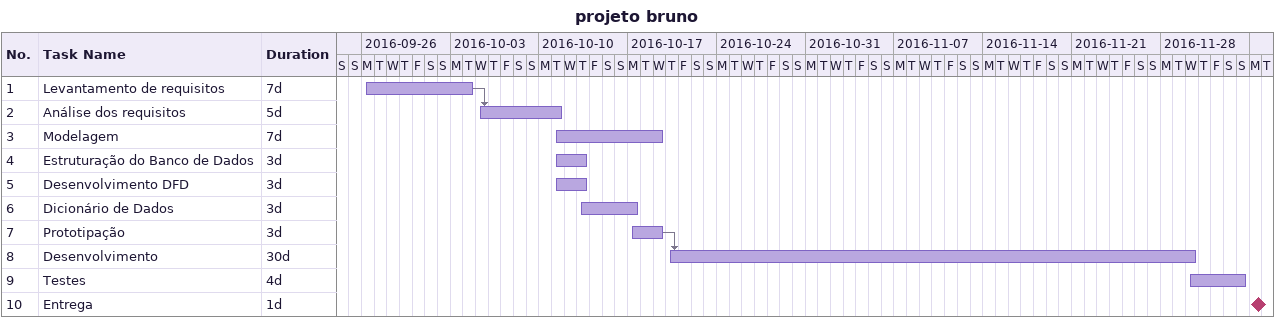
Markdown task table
projeto bruno

| ID | Task | Duration | Start | Finish | Predecessors |
|---|---|---|---|---|---|
| 1 | Levantamento de requisitos | 7d | 2016-09-26 | 2016-10-04 |  |
| 2 | Análise dos requisitos | 5d | 2016-10-05 | 2016-10-11 | 1 |
| 3 | Modelagem | 7d | 2016-10-11 | 2016-10-19 |  |
| 4 | Estruturação do Banco de Dados | 3d | 2016-10-11 | 2016-10-13 |  |
| 5 | Desenvolvimento DFD | 3d | 2016-10-11 | 2016-10-13 |  |
| 6 | Dicionário de Dados | 3d | 2016-10-13 | 2016-10-17 |  |
| 7 | Prototipação | 3d | 2016-10-17 | 2016-10-19 |  |
| 8 | Desenvolvimento | 30d | 2016-10-20 | 2016-11-30 | 7 |
| 9 | Testes | 4d | 2016-11-30 | 2016-12-04 |  |
| 10 | Entrega | 1d | 2016-12-05 | 2016-12-05 |  |
